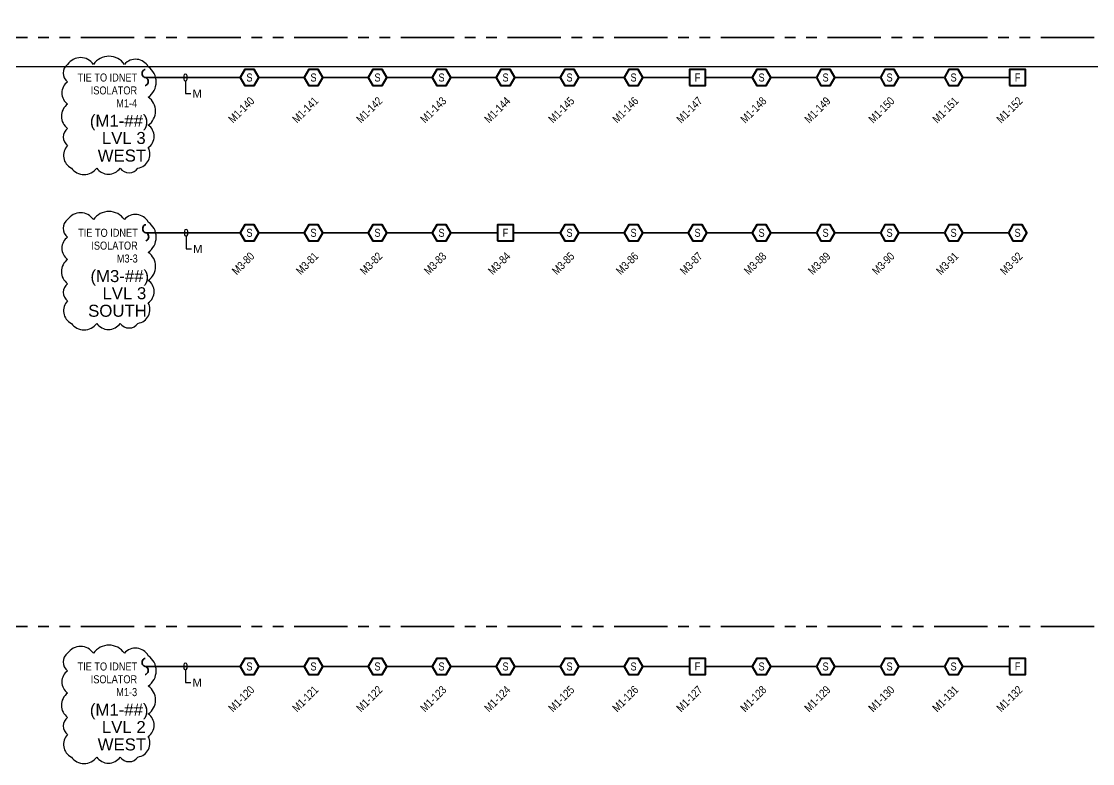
# Model space of a CAD drawing. Header units: inches. Extents: x 84 to 207, y -12 to 77.
# Drawn here: x 184.58 to 197.13, y 15.07 to 23.76 of the extents above; entities that cross this region are included whole.
import ezdxf
from ezdxf import colors
from ezdxf.entities.mleader import LeaderData, LeaderLine
from ezdxf.enums import TextEntityAlignment as Align
from ezdxf.math import Vec2, Vec3

# ---------------------------------------------------------------- set-up
doc = ezdxf.new("R2010")
doc.units = ezdxf.units.IN
doc.header["$MEASUREMENT"] = 0
doc.set_wipeout_variables(frame=1)
doc.linetypes.add('PHANTOM2', pattern=[1.25, 0.625, -0.125, 0.125, -0.125, 0.125, -0.125])
for name, color, linetype, lineweight in [('F-ALRM-DTCT', 23, 'Continuous', 40), ('F-ALRM-MANL', 23, 'Continuous', 40), ('F-ALRM-WIRE-DTCT', 151, 'Continuous', 35), ('F-ANNO-DTCT', 151, 'Continuous', 25), ('F-ANNO-DTCT-ADDR', 143, 'Continuous', 25), ('F-ANNO-DTCT-DESC', 150, 'Continuous', 25), ('F-ANNO-DTCT-NOTE', 140, 'Continuous', 25), ('F-ANNO-TEXT', 7, 'Continuous', 25), ('F-ANNO-WIPE', 7, 'Continuous', 0)]:
    doc.layers.add(name, color=color, linetype=linetype, lineweight=lineweight)
doc.styles.add('Body', font='', dxfattribs={"height": 0.09375})
doc.styles.add('MtXpl_Arial_Narrow', font='arial.ttf')
doc.styles.get("Standard").update_dxf_attribs({"font": 'arial.ttf'})
doc.styles.get('Body').set_extended_font_data('Arial Narrow')

# ---------------------------------------------------------------- blocks, each defined once
blk = doc.blocks.new('*U2')
at = {"color": 0, "linetype": 'ByBlock', "lineweight": -2, "style": 'Body', "flags": 9}
for tag, p in [('WIREDROP', (-0.037, -0.194)), ('PID', (-0.037, -0.168)), ('PID_SECONDARY', (-0.037, -0.182))]:
    blk.add_attdef(tag, p, '', height=0.00937, dxfattribs=at)
at = {"layer": 'F-ANNO-DTCT-ADDR', "style": 'Body', "flags": 8}
blk.add_attdef('ADDRESS', text='', height=0.0938, rotation=45, dxfattribs=at).set_placement((0, -0.218), align=Align.TOP_RIGHT)
at = {"layer": 'F-ANNO-DTCT-DESC', "linetype": 'ByBlock', "lineweight": -2, "flags": 51}
blk.add_attdef('DESCRIPTION', text='', height=0.0938, rotation=45, dxfattribs=at).set_placement((0.201, -0.218), align=Align.TOP_RIGHT)
at = {"linetype": 'ByBlock', "lineweight": -2, "ltscale": 0.5}
blk.add_wipeout([(-0.108, 0), (-0.054, -0.094), (0.054, -0.094), (0.108, 0), (0.054, 0.094), (-0.054, 0.094)], dxfattribs=at).dxf.layer = 'F-ANNO-WIPE'
blk.add_lwpolyline([(-0.108, 0), (-0.054, -0.094), (0.054, -0.094), (0.108, 0), (0.054, 0.094), (-0.054, 0.094)], close=True, dxfattribs=at)
at = {"color": 0, "linetype": 'ByBlock', "lineweight": -2, "style": 'Body'}
blk.add_text('S', height=0.0938, dxfattribs=at).set_placement((0, 0), align=Align.MIDDLE_CENTER)
at = {"color": 0, "linetype": 'ByBlock', "lineweight": -2, "style": 'Body', "flags": 9}
for tag, p in [('DEVTYPE', (-0.037, -0.126)), ('POINTTYPE', (-0.037, -0.14)), ('ELEVATION', (-0.037, -0.154))]:
    blk.add_attdef(tag, p, '', height=0.00937, dxfattribs=at)
at = {"layer": 'F-ANNO-DTCT', "style": 'Body', "flags": 8}
for tag, p in [('WP', (-0.177, 0.094)), ('WG', (0.164, 0.094))]:
    blk.add_attdef(tag, text='', height=0.0938, dxfattribs=at).set_placement(p, align=Align.MIDDLE_CENTER)
blk.add_attdef('SMOKE_SENSOR_TYPE', text='', height=0.0938, dxfattribs=at).set_placement((0.108, -0.094), align=Align.MIDDLE_LEFT)
at = {"layer": 'F-ANNO-DTCT-NOTE', "linetype": 'ByBlock', "lineweight": -2, "style": 'Body', "flags": 8}
blk.add_attdef('NOTE', text='', height=0.0938, dxfattribs=at).set_placement((-0.145, -0.017), align=Align.MIDDLE_CENTER)
at = {"layer": 'F-ANNO-DTCT-NOTE', "linetype": 'ByBlock', "lineweight": -2, "flags": 104}
blk.add_attdef('NOTES', text='', height=0.0938, dxfattribs=at).set_placement((-0.145, -0.122), align=Align.MIDDLE_RIGHT)
blk = doc.blocks.new('*U4')
at = {"color": 0, "linetype": 'ByBlock', "lineweight": -2, "style": 'Body', "flags": 9}
for tag, p in [('WIREDROP', (-0.037, -0.1)), ('PID_PRIMARY', (-0.037, -0.075)), ('PID_SECONDARY', (-0.037, -0.089))]:
    blk.add_attdef(tag, p, '', height=0.00937, dxfattribs=at)
at = {"layer": 'F-ANNO-DTCT-ADDR', "style": 'Body', "flags": 8}
blk.add_attdef('ADDRESS', text='', height=0.0938, rotation=45, dxfattribs=at).set_placement((0, -0.124), align=Align.TOP_RIGHT)
at = {"layer": 'F-ANNO-DTCT-DESC', "lineweight": 30, "flags": 51}
blk.add_attdef('DESCRIPTION', text='', height=0.0938, rotation=45, dxfattribs=at).set_placement((0.201, -0.124), align=Align.TOP_RIGHT)
at = {"layer": 'F-ANNO-DTCT-NOTE', "lineweight": 25, "flags": 104}
blk.add_attdef('NOTES', text='', height=0.0938, dxfattribs=at).set_placement((-0.169, 0.164), align=Align.TOP_RIGHT)
at = {"linetype": 'ByBlock', "lineweight": -2, "ltscale": 0.5}
blk.add_wipeout([(-0.094, 0), (0.094, 0), (0.094, 0.188), (-0.094, 0.188)], dxfattribs=at).dxf.layer = 'F-ANNO-WIPE'
at = {"color": 0, "linetype": 'ByBlock', "lineweight": -2, "ltscale": 0.5}
blk.add_lwpolyline([(-0.094, 0), (0.094, 0), (0.094, 0.188), (-0.094, 0.188)], close=True, dxfattribs=at)
at = {"color": 0, "linetype": 'ByBlock', "lineweight": -2, "style": 'Body'}
blk.add_text('F', height=0.0938, dxfattribs=at).set_placement((0, 0.094), align=Align.MIDDLE_CENTER)
for tag, p, flags in [('WIRE', (0, 0.094), 11), ('RISER', (0, 0.094), 11), ('DEVTYPE', (-0.037, -0.032), 9), ('POINTTYPE', (-0.037, -0.046), 9), ('ELEVATION', (-0.037, -0.06), 9)]:
    blk.add_attdef(tag, p, '', height=0.00937, dxfattribs=dict(at, flags=flags))
at = {"layer": 'F-ANNO-DTCT', "lineweight": 25, "style": 'Body', "flags": 8}
blk.add_attdef('WP', text='', height=0.0938, dxfattribs=at).set_placement((0.189, 0.173), align=Align.MIDDLE)
blk.add_attdef('WG', text='', height=0.0938, dxfattribs=at).set_placement((-0.196, 0.048), align=Align.MIDDLE_CENTER)
at = {"layer": 'F-ANNO-DTCT-NOTE', "lineweight": 25, "style": 'Body'}
blk.add_attdef('NOTE', text='', height=0.0938, dxfattribs=at).set_placement((-0.169, 0.173), align=Align.MIDDLE_CENTER)
blk = doc.blocks.new('*U87')
at = {"color": 0}
for centre, major_axis in [((-0.046875, 0), (-0.046875, 0)), ((0.046875, 0), (0.046875, 0))]:
    blk.add_ellipse(centre, major_axis=major_axis, ratio=0.740925497, start_param=0, end_param=3.141592654, dxfattribs=at)
blk = doc.blocks.new('WireTagLoop')
at = {"color": 0, "linetype": 'ByBlock', "lineweight": -2}
blk.add_lwpolyline([(-0.5, 0.5, 0.999484), (-0.5, -0.5), (0.5, -0.5, 0.999484), (0.5, 0.5, 0.000258)], format="xyb", close=True, dxfattribs=at)

msp = doc.modelspace()

# ---------------------------------------------------------------- linework, layer by layer
at = {"layer": 'Defpoints', "color": 3}
msp.add_lwpolyline([(171.017, 23.233), (206.716, 23.233), (206.716, 50.474), (171.017, 50.474)], close=True, dxfattribs=at)
at = {"layer": 'Defpoints', "color": 2}
for points in [[(185.118, 23.259, 0.520567), (185.118, 23.055, 0.520567), (185.118, 22.793, 0.520567), (185.118, 22.509, 0.520567), (185.118, 22.307, 0.520567), (185.162, 22.045, 0.520567), (185.458, 22.045, 0.520567), (185.733, 22.045, 0.520567), (185.942, 22.045, 0.520567), (186.063, 22.284, 0.520567), (186.063, 22.548, 0.520567), (186.063, 22.875, 0.520567), (186.063, 23.23, 0.520567), (185.783, 23.259, 0.520567), (185.421, 23.259, 0.520567)], [(185.118, 16.365, 0.520567), (185.118, 16.16, 0.520567), (185.118, 15.898, 0.520567), (185.118, 15.614, 0.520567), (185.118, 15.413, 0.520567), (185.162, 15.15, 0.520567), (185.458, 15.15, 0.520567), (185.733, 15.15, 0.520567), (185.942, 15.15, 0.520567), (186.063, 15.39, 0.520567), (186.063, 15.654, 0.520567), (186.063, 15.981, 0.520567), (186.063, 16.336, 0.520567), (185.783, 16.365, 0.520567), (185.421, 16.365, 0.520567)]]:
    msp.add_lwpolyline(points, format="xyb", close=True, dxfattribs=at)
at = {"layer": 'Defpoints', "color": 6}
msp.add_lwpolyline([(185.118, 21.442, 0.520567), (185.118, 21.237, 0.520567), (185.118, 20.975, 0.520567), (185.118, 20.691, 0.520567), (185.118, 20.49, 0.520567), (185.162, 20.227, 0.520567), (185.458, 20.227, 0.520567), (185.733, 20.227, 0.520567), (185.942, 20.227, 0.520567), (186.063, 20.467, 0.520567), (186.063, 20.73, 0.520567), (186.063, 21.058, 0.520567), (186.063, 21.413, 0.520567), (185.783, 21.442, 0.520567), (185.421, 21.442, 0.520567)], format="xyb", close=True, dxfattribs=at)
at = {"layer": 'F-ALRM-WIRE-DTCT', "color": 251, "linetype": 'PHANTOM2', "true_color": 0x636466}
for p, q in [((171.521, 23.573), (200.074, 23.573)), ((171.521, 16.679), (200.074, 16.679))]:
    msp.add_line(p, q, dxfattribs=at)
at = {"layer": 'F-ALRM-WIRE-DTCT'}
for p, q in [((186.026, 23.105), (196.248, 23.105)), ((186.033, 21.287), (196.248, 21.287)), ((186.026, 16.21), (196.248, 16.21))]:
    msp.add_line(p, q, dxfattribs=at)

# ---------------------------------------------------------------- block references
at = {"layer": 'F-ALRM-WIRE-DTCT', "rotation": 90}
for p in [(186.026, 23.105), (186.033, 21.287), (186.026, 16.21)]:
    msp.add_blockref('*U87', p, dxfattribs=at)

# ---------------------------------------------------------------- texts
at = {"layer": 'F-ANNO-TEXT', "lineweight": 25, "style": 'Body'}
for s, height, p in [('TIE TO IDNET', 0.09375, (185.932, 23.105)), ('ISOLATOR', 0.0938, (185.932, 22.954)), ('M1-4', 0.0938, (185.932, 22.804)), ('TIE TO IDNET', 0.09375, (185.939, 21.287)), ('ISOLATOR', 0.0938, (185.939, 21.137)), ('M3-3', 0.0938, (185.939, 20.986)), ('TIE TO IDNET', 0.09375, (185.932, 16.21)), ('ISOLATOR', 0.0938, (185.932, 16.06)), ('M1-3', 0.0938, (185.932, 15.91))]:
    msp.add_text(s, height=height, dxfattribs=at).set_placement(p, align=Align.MIDDLE_RIGHT)
at = {"layer": 'F-ANNO-TEXT', "color": 8, "true_color": 0x808080, "style": 'MtXpl_Arial_Narrow'}
for s, p in [('(M1-##)', (185.378, 22.528)), ('LVL 3', (185.519, 22.327)), ('WEST', (185.47, 22.121)), ('(M3-##)', (185.385, 20.71)), ('LVL 3', (185.526, 20.509)), ('SOUTH', (185.358, 20.304)), ('(M1-##)', (185.378, 15.633)), ('LVL 2', (185.519, 15.431)), ('WEST', (185.47, 15.227))]:
    msp.add_text(s, height=0.1406, dxfattribs=at).set_placement(p)

# ---------------------------------------------------------------- leaders
at = {"layer": 'F-ALRM-WIRE-DTCT'}
ml = msp.add_multileader_mtext('Standard', dxfattribs=at)
ml.set_content('M', color=256, style='MtXpl_Arial_Narrow')
ml.set_leader_properties(color=256, linetype='Continuous')
ml.set_arrow_properties(name='WireTagLoop')
ml.build(insert=Vec2(0, 0))
ml.multileader.update_dxf_attribs({"text_right_attachment_type": 3, "text_bottom_attachment_type": 2, "dogleg_length": 0.0625, "arrow_head_size": 0.039})
ctx = ml.context
ctx.base_point, ctx.char_height, ctx.arrow_head_size, ctx.landing_gap_size, ctx.plane_origin = Vec3(186.561, 22.917), 0.0938, 0.039, 0.02, Vec3(185.288, 31.544)
ctx.right_attachment, ctx.top_attachment = 3, 2
notes = []
notes.append((ctx, [(0, (1, 1, 0), (186.498, 22.917), (1, 0), 0.0625, [(0, [(186.498, 23.105)], 0, [])])]))
ctx.mtext.insert, ctx.mtext.flow_direction = Vec3(186.581, 22.964), 5
ml = msp.add_multileader_mtext('Standard', dxfattribs=at)
ml.set_content('M', color=256, style='MtXpl_Arial_Narrow')
ml.set_leader_properties(color=256, linetype='Continuous')
ml.set_arrow_properties(name='WireTagLoop')
ml.build(insert=Vec2(0, 0))
ml.multileader.update_dxf_attribs({"text_right_attachment_type": 3, "text_bottom_attachment_type": 2, "dogleg_length": 0.0625, "arrow_head_size": 0.039})
ctx = ml.context
ctx.base_point, ctx.char_height, ctx.arrow_head_size, ctx.landing_gap_size, ctx.plane_origin = Vec3(186.568, 21.099), 0.0938, 0.039, 0.02, Vec3(185.295, 29.726)
ctx.right_attachment, ctx.top_attachment = 3, 2
notes.append((ctx, [(0, (1, 1, 0), (186.505, 21.099), (1, 0), 0.0625, [(0, [(186.505, 21.287)], 0, [])])]))
ctx.mtext.insert, ctx.mtext.flow_direction = Vec3(186.588, 21.146), 5
ml = msp.add_multileader_mtext('Standard', dxfattribs=at)
ml.set_content('M', color=256, style='MtXpl_Arial_Narrow')
ml.set_leader_properties(color=256, linetype='Continuous')
ml.set_arrow_properties(name='WireTagLoop')
ml.build(insert=Vec2(0, 0))
ml.multileader.update_dxf_attribs({"text_right_attachment_type": 3, "text_bottom_attachment_type": 2, "dogleg_length": 0.0625, "arrow_head_size": 0.039})
ctx = ml.context
ctx.base_point, ctx.char_height, ctx.arrow_head_size, ctx.landing_gap_size, ctx.plane_origin = Vec3(186.561, 16.022), 0.0938, 0.039, 0.02, Vec3(185.288, 26.823)
ctx.right_attachment, ctx.top_attachment = 3, 2
notes.append((ctx, [(0, (1, 1, 0), (186.498, 16.022), (1, 0), 0.0625, [(0, [(186.498, 16.21)], 0, [])])]))
ctx.mtext.insert, ctx.mtext.flow_direction = Vec3(186.581, 16.069), 5
for ctx, leaders in notes:
    for number, flags, end, landing, length, lines in leaders:
        leader = LeaderData()
        leader.index, (leader.has_last_leader_line, leader.has_dogleg_vector, leader.attachment_direction) = number, flags
        leader.last_leader_point, leader.dogleg_vector, leader.dogleg_length = Vec3(end), Vec3(landing), length
        for number, points, colour, breaks in lines:
            line = LeaderLine()
            line.index, line.vertices, line.color, line.breaks = number, Vec3.list(points), colors.encode_raw_color(colour), breaks
            leader.lines.append(line)
        ctx.leaders.append(leader)

# ---------------------------------------------------------------- next in the draw order: block references
at = {"layer": 'F-ALRM-DTCT'}
ref = msp.add_blockref('*U2', (187.248, 23.105), dxfattribs=at)
ref.add_attrib('ADDRESS', 'M1-140', dxfattribs={"layer": 'F-ANNO-DTCT-ADDR', "height": 0.0938, "rotation": 45, "style": 'Body'}).set_placement((187.248, 22.887), align=Align.TOP_RIGHT)
ref = msp.add_blockref('*U2', (187.998, 23.105), dxfattribs=at)
ref.add_attrib('ADDRESS', 'M1-141', dxfattribs={"layer": 'F-ANNO-DTCT-ADDR', "height": 0.0938, "rotation": 45, "style": 'Body'}).set_placement((187.998, 22.887), align=Align.TOP_RIGHT)
ref = msp.add_blockref('*U2', (188.748, 23.105), dxfattribs=at)
ref.add_attrib('ADDRESS', 'M1-142', dxfattribs={"layer": 'F-ANNO-DTCT-ADDR', "height": 0.0938, "rotation": 45, "style": 'Body'}).set_placement((188.748, 22.887), align=Align.TOP_RIGHT)
ref = msp.add_blockref('*U2', (189.498, 23.105), dxfattribs=at)
ref.add_attrib('ADDRESS', 'M1-143', dxfattribs={"layer": 'F-ANNO-DTCT-ADDR', "height": 0.0938, "rotation": 45, "style": 'Body'}).set_placement((189.498, 22.887), align=Align.TOP_RIGHT)
ref = msp.add_blockref('*U2', (190.248, 23.105), dxfattribs=at)
ref.add_attrib('ADDRESS', 'M1-144', dxfattribs={"layer": 'F-ANNO-DTCT-ADDR', "height": 0.0938, "rotation": 45, "style": 'Body'}).set_placement((190.248, 22.887), align=Align.TOP_RIGHT)
ref = msp.add_blockref('*U2', (190.998, 23.105), dxfattribs=at)
ref.add_attrib('ADDRESS', 'M1-145', dxfattribs={"layer": 'F-ANNO-DTCT-ADDR', "height": 0.0938, "rotation": 45, "style": 'Body'}).set_placement((190.998, 22.887), align=Align.TOP_RIGHT)
ref = msp.add_blockref('*U2', (191.748, 23.105), dxfattribs=at)
ref.add_attrib('ADDRESS', 'M1-146', dxfattribs={"layer": 'F-ANNO-DTCT-ADDR', "height": 0.0938, "rotation": 45, "style": 'Body'}).set_placement((191.748, 22.887), align=Align.TOP_RIGHT)
ref = msp.add_blockref('*U2', (193.248, 23.105), dxfattribs=at)
ref.add_attrib('ADDRESS', 'M1-148', dxfattribs={"layer": 'F-ANNO-DTCT-ADDR', "height": 0.0938, "rotation": 45, "style": 'Body'}).set_placement((193.248, 22.887), align=Align.TOP_RIGHT)
ref = msp.add_blockref('*U2', (193.998, 23.105), dxfattribs=at)
ref.add_attrib('ADDRESS', 'M1-149', dxfattribs={"layer": 'F-ANNO-DTCT-ADDR', "height": 0.0938, "rotation": 45, "style": 'Body'}).set_placement((193.998, 22.887), align=Align.TOP_RIGHT)
ref = msp.add_blockref('*U2', (194.748, 23.105), dxfattribs=at)
ref.add_attrib('ADDRESS', 'M1-150', dxfattribs={"layer": 'F-ANNO-DTCT-ADDR', "height": 0.0938, "rotation": 45, "style": 'Body'}).set_placement((194.748, 22.887), align=Align.TOP_RIGHT)
ref = msp.add_blockref('*U2', (195.498, 23.105), dxfattribs=at)
ref.add_attrib('ADDRESS', 'M1-151', dxfattribs={"layer": 'F-ANNO-DTCT-ADDR', "height": 0.0938, "rotation": 45, "style": 'Body'}).set_placement((195.498, 22.887), align=Align.TOP_RIGHT)
ref = msp.add_blockref('*U2', (187.248, 21.287), dxfattribs=at)
ref.add_attrib('ADDRESS', 'M3-80', dxfattribs={"layer": 'F-ANNO-DTCT-ADDR', "height": 0.0938, "rotation": 45, "style": 'Body'}).set_placement((187.248, 21.069), align=Align.TOP_RIGHT)
ref = msp.add_blockref('*U2', (187.998, 21.287), dxfattribs=at)
ref.add_attrib('ADDRESS', 'M3-81', dxfattribs={"layer": 'F-ANNO-DTCT-ADDR', "height": 0.0938, "rotation": 45, "style": 'Body'}).set_placement((187.998, 21.069), align=Align.TOP_RIGHT)
ref = msp.add_blockref('*U2', (188.748, 21.287), dxfattribs=at)
ref.add_attrib('ADDRESS', 'M3-82', dxfattribs={"layer": 'F-ANNO-DTCT-ADDR', "height": 0.0938, "rotation": 45, "style": 'Body'}).set_placement((188.748, 21.069), align=Align.TOP_RIGHT)
ref = msp.add_blockref('*U2', (189.498, 21.287), dxfattribs=at)
ref.add_attrib('ADDRESS', 'M3-83', dxfattribs={"layer": 'F-ANNO-DTCT-ADDR', "height": 0.0938, "rotation": 45, "style": 'Body'}).set_placement((189.498, 21.069), align=Align.TOP_RIGHT)
ref = msp.add_blockref('*U2', (190.998, 21.287), dxfattribs=at)
ref.add_attrib('ADDRESS', 'M3-85', dxfattribs={"layer": 'F-ANNO-DTCT-ADDR', "height": 0.0938, "rotation": 45, "style": 'Body'}).set_placement((190.998, 21.069), align=Align.TOP_RIGHT)
ref = msp.add_blockref('*U2', (191.748, 21.287), dxfattribs=at)
ref.add_attrib('ADDRESS', 'M3-86', dxfattribs={"layer": 'F-ANNO-DTCT-ADDR', "height": 0.0938, "rotation": 45, "style": 'Body'}).set_placement((191.748, 21.069), align=Align.TOP_RIGHT)
ref = msp.add_blockref('*U2', (192.498, 21.287), dxfattribs=at)
ref.add_attrib('ADDRESS', 'M3-87', dxfattribs={"layer": 'F-ANNO-DTCT-ADDR', "height": 0.0938, "rotation": 45, "style": 'Body'}).set_placement((192.498, 21.069), align=Align.TOP_RIGHT)
ref = msp.add_blockref('*U2', (193.248, 21.287), dxfattribs=at)
ref.add_attrib('ADDRESS', 'M3-88', dxfattribs={"layer": 'F-ANNO-DTCT-ADDR', "height": 0.0938, "rotation": 45, "style": 'Body'}).set_placement((193.248, 21.069), align=Align.TOP_RIGHT)
ref = msp.add_blockref('*U2', (193.998, 21.287), dxfattribs=at)
ref.add_attrib('ADDRESS', 'M3-89', dxfattribs={"layer": 'F-ANNO-DTCT-ADDR', "height": 0.0938, "rotation": 45, "style": 'Body'}).set_placement((193.998, 21.069), align=Align.TOP_RIGHT)
ref = msp.add_blockref('*U2', (194.748, 21.287), dxfattribs=at)
ref.add_attrib('ADDRESS', 'M3-90', dxfattribs={"layer": 'F-ANNO-DTCT-ADDR', "height": 0.0938, "rotation": 45, "style": 'Body'}).set_placement((194.748, 21.069), align=Align.TOP_RIGHT)
ref = msp.add_blockref('*U2', (195.498, 21.287), dxfattribs=at)
ref.add_attrib('ADDRESS', 'M3-91', dxfattribs={"layer": 'F-ANNO-DTCT-ADDR', "height": 0.0938, "rotation": 45, "style": 'Body'}).set_placement((195.498, 21.069), align=Align.TOP_RIGHT)
ref = msp.add_blockref('*U2', (196.248, 21.287), dxfattribs=at)
ref.add_attrib('ADDRESS', 'M3-92', dxfattribs={"layer": 'F-ANNO-DTCT-ADDR', "height": 0.0938, "rotation": 45, "style": 'Body'}).set_placement((196.248, 21.069), align=Align.TOP_RIGHT)
ref = msp.add_blockref('*U2', (187.248, 16.21), dxfattribs=at)
ref.add_attrib('ADDRESS', 'M1-120', dxfattribs={"layer": 'F-ANNO-DTCT-ADDR', "height": 0.0938, "rotation": 45, "style": 'Body'}).set_placement((187.248, 15.993), align=Align.TOP_RIGHT)
ref = msp.add_blockref('*U2', (187.998, 16.21), dxfattribs=at)
ref.add_attrib('ADDRESS', 'M1-121', dxfattribs={"layer": 'F-ANNO-DTCT-ADDR', "height": 0.0938, "rotation": 45, "style": 'Body'}).set_placement((187.998, 15.993), align=Align.TOP_RIGHT)
ref = msp.add_blockref('*U2', (188.748, 16.21), dxfattribs=at)
ref.add_attrib('ADDRESS', 'M1-122', dxfattribs={"layer": 'F-ANNO-DTCT-ADDR', "height": 0.0938, "rotation": 45, "style": 'Body'}).set_placement((188.748, 15.993), align=Align.TOP_RIGHT)
ref = msp.add_blockref('*U2', (189.498, 16.21), dxfattribs=at)
ref.add_attrib('ADDRESS', 'M1-123', dxfattribs={"layer": 'F-ANNO-DTCT-ADDR', "height": 0.0938, "rotation": 45, "style": 'Body'}).set_placement((189.498, 15.993), align=Align.TOP_RIGHT)
ref = msp.add_blockref('*U2', (190.248, 16.21), dxfattribs=at)
ref.add_attrib('ADDRESS', 'M1-124', dxfattribs={"layer": 'F-ANNO-DTCT-ADDR', "height": 0.0938, "rotation": 45, "style": 'Body'}).set_placement((190.248, 15.993), align=Align.TOP_RIGHT)
ref = msp.add_blockref('*U2', (190.998, 16.21), dxfattribs=at)
ref.add_attrib('ADDRESS', 'M1-125', dxfattribs={"layer": 'F-ANNO-DTCT-ADDR', "height": 0.0938, "rotation": 45, "style": 'Body'}).set_placement((190.998, 15.993), align=Align.TOP_RIGHT)
ref = msp.add_blockref('*U2', (191.748, 16.21), dxfattribs=at)
ref.add_attrib('ADDRESS', 'M1-126', dxfattribs={"layer": 'F-ANNO-DTCT-ADDR', "height": 0.0938, "rotation": 45, "style": 'Body'}).set_placement((191.748, 15.993), align=Align.TOP_RIGHT)
ref = msp.add_blockref('*U2', (193.248, 16.21), dxfattribs=at)
ref.add_attrib('ADDRESS', 'M1-128', dxfattribs={"layer": 'F-ANNO-DTCT-ADDR', "height": 0.0938, "rotation": 45, "style": 'Body'}).set_placement((193.248, 15.993), align=Align.TOP_RIGHT)
ref = msp.add_blockref('*U2', (193.998, 16.21), dxfattribs=at)
ref.add_attrib('ADDRESS', 'M1-129', dxfattribs={"layer": 'F-ANNO-DTCT-ADDR', "height": 0.0938, "rotation": 45, "style": 'Body'}).set_placement((193.998, 15.993), align=Align.TOP_RIGHT)
ref = msp.add_blockref('*U2', (194.748, 16.21), dxfattribs=at)
ref.add_attrib('ADDRESS', 'M1-130', dxfattribs={"layer": 'F-ANNO-DTCT-ADDR', "height": 0.0938, "rotation": 45, "style": 'Body'}).set_placement((194.748, 15.993), align=Align.TOP_RIGHT)
ref = msp.add_blockref('*U2', (195.498, 16.21), dxfattribs=at)
ref.add_attrib('ADDRESS', 'M1-131', dxfattribs={"layer": 'F-ANNO-DTCT-ADDR', "height": 0.0938, "rotation": 45, "style": 'Body'}).set_placement((195.498, 15.993), align=Align.TOP_RIGHT)
at = {"layer": 'F-ALRM-MANL'}
ref = msp.add_blockref('*U4', (192.498, 23.011), dxfattribs=at)
ref.add_attrib('ADDRESS', 'M1-147', dxfattribs={"layer": 'F-ANNO-DTCT-ADDR', "height": 0.0938, "rotation": 45, "style": 'Body'}).set_placement((192.498, 22.887), align=Align.TOP_RIGHT)
ref = msp.add_blockref('*U4', (196.248, 23.011), dxfattribs=at)
ref.add_attrib('ADDRESS', 'M1-152', dxfattribs={"layer": 'F-ANNO-DTCT-ADDR', "height": 0.0938, "rotation": 45, "style": 'Body'}).set_placement((196.248, 22.887), align=Align.TOP_RIGHT)
ref = msp.add_blockref('*U4', (190.248, 21.193), dxfattribs=at)
ref.add_attrib('ADDRESS', 'M3-84', dxfattribs={"layer": 'F-ANNO-DTCT-ADDR', "height": 0.0938, "rotation": 45, "style": 'Body'}).set_placement((190.248, 21.069), align=Align.TOP_RIGHT)
ref = msp.add_blockref('*U4', (192.498, 16.117), dxfattribs=at)
ref.add_attrib('ADDRESS', 'M1-127', dxfattribs={"layer": 'F-ANNO-DTCT-ADDR', "height": 0.0938, "rotation": 45, "style": 'Body'}).set_placement((192.498, 15.993), align=Align.TOP_RIGHT)
ref = msp.add_blockref('*U4', (196.248, 16.117), dxfattribs=at)
ref.add_attrib('ADDRESS', 'M1-132', dxfattribs={"layer": 'F-ANNO-DTCT-ADDR', "height": 0.0938, "rotation": 45, "style": 'Body'}).set_placement((196.248, 15.993), align=Align.TOP_RIGHT)

doc.saveas('drawing.dxf')
